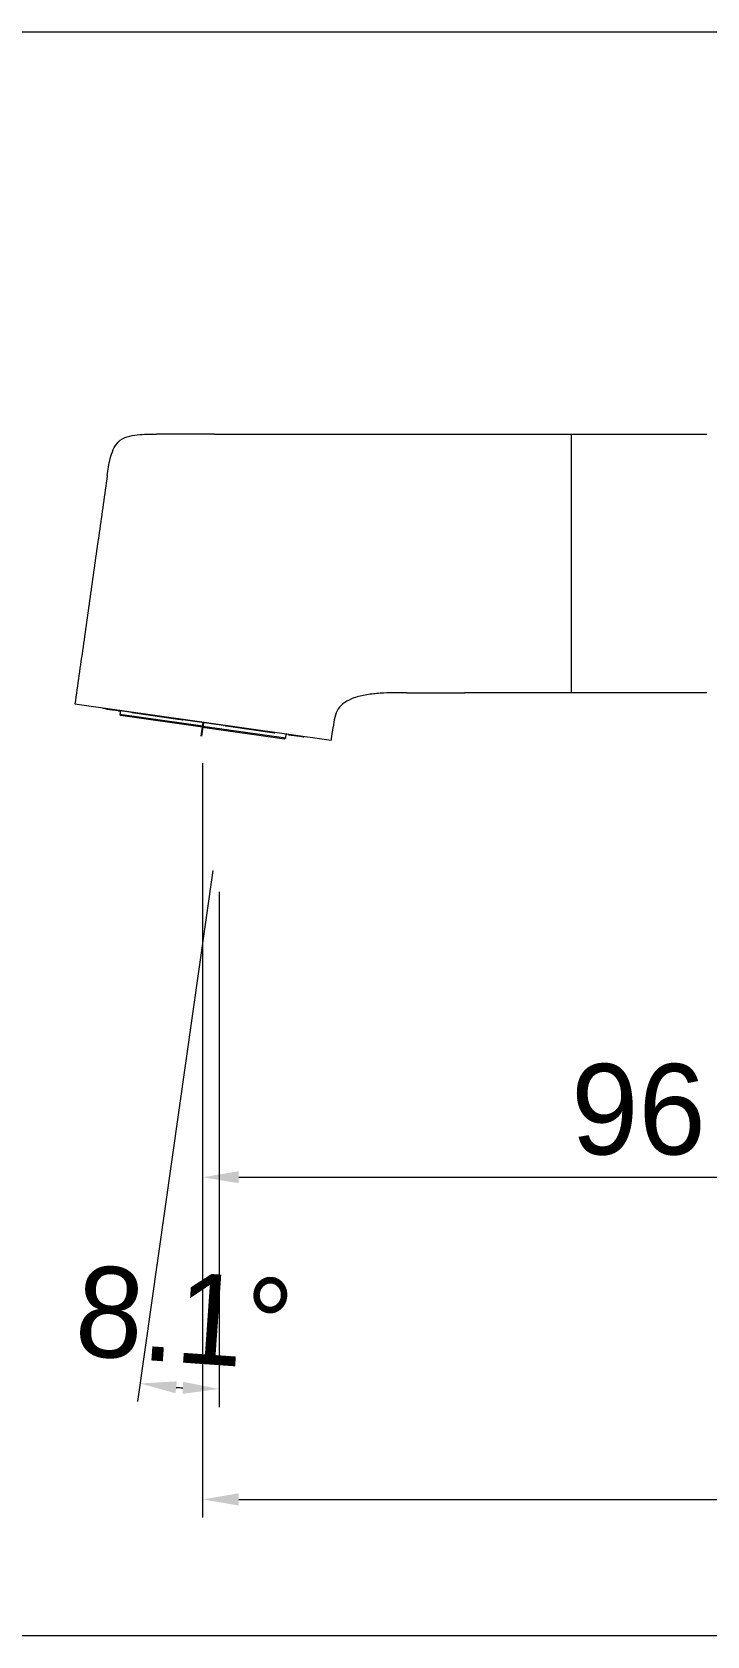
# Model space of a CAD drawing. Extents: x 6453 to 7582, y 0 to 827.
# Drawn here: x 7028.9 to 7103.5, y 102.2 to 279.5 of the extents above; entities that cross this region are included whole.
import ezdxf

# ---------------------------------------------------------------- set-up
doc = ezdxf.new("R2010")
doc.units = 0
doc.header["$LTSCALE"] = 30
doc.header["$MEASUREMENT"] = 0
doc.header["$PDMODE"] = 3
doc.header["$PDSIZE"] = -10
doc.layers.get('0').update_dxf_attribs({"linetype": 'CONTINUOUS'})
doc.layers.get('DEFPOINTS').update_dxf_attribs({"linetype": 'CONTINUOUS'})
doc.layers.add('1', color=7, linetype='CONTINUOUS')
doc.layers.add('치수선', color=7, linetype='CONTINUOUS', lineweight=20)
doc.styles.add('Daelim Dimension', font='')
doc.styles.get('Daelim Dimension').set_extended_font_data('나눔고딕')
doc.dimstyles.new('DEFAULT', dxfattribs={"dimscale": 2, "dimtxt": 2, "dimasz": 2, "dimexe": 0, "dimexo": 2, "dimgap": 1, "dimtad": 1, "dimdec": 1, "dimzin": 9, "dimdsep": 46, "dimtxsty": 'Daelim Dimension', "dimcen": 0.5, "dimclrd": 252, "dimclre": 252, "dimclrt": 3, "dimadec": 1, "dimazin": 0, "dimtfac": 1, "dimtdec": 1, "dimtix": 1, "dimtmove": 0, "dimatfit": 3, "dimfxl": 1, "dimtolj": 1, "dimtzin": 1, "dimlwd": 9, "dimlwe": 9, "dimarcsym": 0})

# ---------------------------------------------------------------- blocks, each defined once
blk = doc.blocks.new('*D50')
at = {"color": 5, "lineweight": 9, "ltscale": 0.5, "transparency": 16777216}
for p, q in [((7047.78, 198.67), (7047.78, 115.28)), ((7252.56, 152.94), (7252.56, 115.28)), ((7051.78, 117.28), (7248.56, 117.28))]:
    blk.add_line(p, q, dxfattribs=at)
at = {"color": 5, "ltscale": 0.5, "transparency": 16777216}
for points in [[(7051.78, 117.95), (7051.78, 116.61), (7047.78, 117.28)], [(7248.56, 117.95), (7248.56, 116.61), (7252.56, 117.28)]]:
    blk.add_solid(points, dxfattribs=at)
at = {"layer": 'DEFPOINTS', "color": 0, "ltscale": 0.5, "transparency": 16777216}
for p in [(7047.78, 202.67), (7252.56, 156.94), (7252.56, 117.28)]:
    blk.add_point(p, dxfattribs=at)
at = {"color": 7, "ltscale": 0.5, "transparency": 16777216, "insert": (7150.17, 124.72), "char_height": 10, "attachment_point": 5, "style": 'Daelim Dimension'}
blk.add_mtext('\\A1;205', dxfattribs=at)
blk = doc.blocks.new('*D51')
at = {"color": 5, "lineweight": 9, "ltscale": 0.5, "transparency": 16777216}
for p, q in [((7048.9, 186.81), (7040.6, 128.12)), ((7049.6, 184.46), (7049.6, 127.49))]:
    blk.add_line(p, q, dxfattribs=at)
blk.add_arc((7049.6, 191.76), 62.27, 265.6301, 266.3188, dxfattribs=at)
at = {"color": 5, "ltscale": 0.5, "transparency": 16777216}
for points in [[(7044.79, 129.01), (7044.93, 130.33), (7040.88, 130.1)], [(7045.63, 130.28), (7045.58, 128.95), (7049.6, 129.49)]]:
    blk.add_solid(points, dxfattribs=at)
at = {"layer": 'DEFPOINTS', "color": 0, "ltscale": 0.5, "transparency": 16777216}
for p in [(7049.6, 191.76), (7049.67, 192.25), (7049.46, 190.77), (7049.6, 188.46), (7043.78, 129.76)]:
    blk.add_point(p, dxfattribs=at)
at = {"color": 7, "ltscale": 0.5, "transparency": 16777216, "insert": (7045.77, 137.33), "char_height": 10, "attachment_point": 5, "rotation": 355.9744, "style": 'Daelim Dimension'}
blk.add_mtext('\\A1;8.1°', dxfattribs=at)
blk = doc.blocks.new('*D52')
at = {"color": 5, "lineweight": 9, "ltscale": 0.5, "transparency": 16777216}
for p, q in [((7047.78, 198.67), (7047.78, 150.9)), ((7144.07, 177.26), (7144.07, 150.9)), ((7051.78, 152.9), (7140.07, 152.9))]:
    blk.add_line(p, q, dxfattribs=at)
at = {"color": 5, "ltscale": 0.5, "transparency": 16777216}
for points in [[(7051.78, 153.57), (7051.78, 152.24), (7047.78, 152.9)], [(7140.07, 153.57), (7140.07, 152.24), (7144.07, 152.9)]]:
    blk.add_solid(points, dxfattribs=at)
at = {"layer": 'DEFPOINTS', "color": 0, "ltscale": 0.5, "transparency": 16777216}
for p in [(7047.78, 202.67), (7144.07, 181.26), (7144.07, 152.9)]:
    blk.add_point(p, dxfattribs=at)
at = {"color": 7, "ltscale": 0.5, "transparency": 16777216, "insert": (7095.93, 160.35), "char_height": 10, "attachment_point": 5, "style": 'Daelim Dimension'}
blk.add_mtext('\\A1;96', dxfattribs=at)

msp = doc.modelspace()

# ---------------------------------------------------------------- linework, layer by layer
at = {"color": 5, "lineweight": 9, "ltscale": 0.5}
msp.add_line((7200.82, 279.51), (6996.54, 279.51), dxfattribs=at)
at = {"ltscale": 0.5}
msp.add_line((7047.85, 203.16), (7047.64, 201.68), dxfattribs=at)
at = {"layer": '1', "color": 7, "linetype": 'Continuous', "lineweight": 18}
for p, q in [((7049.07, 235.06), (7088.49, 235.06)), ((7033.68, 205.23), (7062, 201.23)), ((7037.21, 204.67), (7036.81, 204.72)), ((7037.21, 204.67), (7036.81, 204.72)), ((7037.21, 204.67), (7036.81, 204.72)), ((7037.21, 204.67), (7036.81, 204.72)), ((7038.45, 204.49), (7037.21, 204.67)), ((7037.21, 204.67), (7038.45, 204.49)), ((7037.21, 204.67), (7038.45, 204.49)), ((7037.21, 204.67), (7038.45, 204.49)), ((7038.7, 204.46), (7038.64, 204.06)), ((7038.7, 204.46), (7038.64, 204.06)), ((7038.7, 204.46), (7038.64, 204.06)), ((7047.8, 202.77), (7038.64, 204.06)), ((7047.8, 202.77), (7038.64, 204.06)), ((7040, 204.27), (7038.69, 204.46)), ((7040, 204.27), (7038.69, 204.46)), ((7040, 204.27), (7038.69, 204.46)), ((7040, 204.27), (7038.69, 204.46)), ((7047.78, 202.67), (7038.72, 203.95)), ((7047.78, 202.67), (7038.72, 203.95)), ((7047.78, 202.67), (7038.72, 203.95)), ((7047.78, 202.67), (7038.72, 203.95)), ((7045.06, 203.56), (7040, 204.27)), ((7040, 204.27), (7045.06, 203.56)), ((7040, 204.27), (7045.06, 203.56)), ((7040, 204.27), (7045.06, 203.56)), ((7045.37, 203.51), (7045.06, 203.56)), ((7045.06, 203.56), (7045.37, 203.51)), ((7045.06, 203.56), (7045.37, 203.51)), ((7045.06, 203.56), (7045.37, 203.51)), ((7050.1, 202.84), (7045.61, 203.48)), ((7050.1, 202.84), (7045.61, 203.48)), ((7050.1, 202.84), (7045.61, 203.48)), ((7050.1, 202.84), (7045.61, 203.48)), ((7047.78, 202.67), (7056.84, 201.39)), ((7047.78, 202.67), (7056.84, 201.39)), ((7047.78, 202.67), (7056.84, 201.39)), ((7047.78, 202.67), (7056.84, 201.39)), ((7047.8, 202.77), (7056.96, 201.47)), ((7047.8, 202.77), (7056.96, 201.47)), ((7050.65, 202.77), (7050.33, 202.81)), ((7050.33, 202.81), (7050.65, 202.77)), ((7050.65, 202.77), (7050.33, 202.81)), ((7050.65, 202.77), (7050.33, 202.81)), ((7050.65, 202.77), (7055.71, 202.05)), ((7050.65, 202.77), (7055.71, 202.05)), ((7050.65, 202.77), (7055.71, 202.05)), ((7056.96, 201.47), (7057.01, 201.87)), ((7056.96, 201.47), (7057.01, 201.87)), ((7056.96, 201.47), (7057.01, 201.87)), ((7058.5, 201.66), (7057.26, 201.83)), ((7057.26, 201.83), (7058.5, 201.66)), ((7057.26, 201.83), (7058.5, 201.66)), ((7057.26, 201.83), (7058.5, 201.66)), ((7058.5, 201.66), (7058.89, 201.6)), ((7058.89, 201.6), (7058.5, 201.66)), ((7058.5, 201.66), (7058.89, 201.6)), ((7058.5, 201.66), (7058.89, 201.6))]:
    msp.add_line(p, q, dxfattribs=at)
at = {"layer": '1', "color": 7, "linetype": 'Continuous', "lineweight": 13}
for p, q in [((7038.64, 204.06), (7047.8, 202.77)), ((7038.64, 204.06), (7047.8, 202.77)), ((7047.8, 202.77), (7056.96, 201.47)), ((7047.8, 202.77), (7056.96, 201.47))]:
    msp.add_line(p, q, dxfattribs=at)
at = {"layer": '1', "color": 7, "linetype": 'Continuous', "lineweight": 18}
for centre, start, end in [((7036.83, 204.82), 191.2791, 261.9489), ((7036.83, 204.82), 191.2792, 261.949), ((7036.83, 204.82), 191.2792, 261.949), ((7038.74, 204.05), 171.9489, 261.9489), ((7038.74, 204.05), 171.9489, 261.9489), ((7038.74, 204.05), 171.9489, 261.9489), ((7040.02, 204.37), 191.2791, 261.9488), ((7040.02, 204.37), 191.2791, 261.9488), ((7040.02, 204.37), 191.2791, 261.9488), ((7055.72, 202.15), 261.9505, 332.6191), ((7055.72, 202.15), 261.9505, 270), ((7055.72, 202.15), 261.9505, 270), ((7055.72, 202.15), 270, 332.6191), ((7055.72, 202.15), 270, 332.6191), ((7056.86, 201.48), 261.9489, 351.9489), ((7056.86, 201.48), 261.9489, 351.9489), ((7056.86, 201.48), 261.9489, 351.9489), ((7058.91, 201.7), 261.9487, 332.6184), ((7058.91, 201.7), 261.9485, 332.6183), ((7058.91, 201.7), 261.9485, 332.6183)]:
    msp.add_arc(centre, 0.1, start, end, dxfattribs=at)
for centre, major_axis, ratio, start_param, end_param in [((7037.22, 204.77), (0.014, 0.099), 0.964386, 1.908171, 3.141597), ((7037.22, 204.77), (0.014, 0.099), 0.964386, 1.908171, 3.141597), ((7037.22, 204.77), (-0.014, -0.099), 0.273132, 0, 1.23342), ((7037.22, 204.77), (0.014, 0.099), 0.273132, 3.141593, 4.375013), ((7038.46, 204.59), (0.014, 0.099), 0.273137, 3.141593, 4.375011), ((7038.46, 204.59), (-0.014, -0.099), 0.273137, 0, 1.233418), ((7038.7, 204.56), (-0.014, -0.099), 0.955632, 5.04976, 6.281205), ((7038.7, 204.56), (-0.014, -0.099), 0.955632, 5.049727, 6.281205), ((7038.7, 204.56), (-0.014, -0.099), 0.955632, 5.049727, 6.281205), ((7040.02, 204.37), (0.014, 0.099), 0.711255, 1.908165, 3.141553), ((7040.02, 204.37), (-0.014, -0.099), 0.711255, 5.049757, 6.283146), ((7045.07, 203.66), (-0.014, -0.099), 0.253132, 5.04977, 6.283067), ((7045.07, 203.66), (0.014, 0.099), 0.253132, 1.908177, 3.141474), ((7045.07, 203.66), (0.014, 0.099), 0.969692, 3.141593, 4.375011), ((7045.07, 203.66), (-0.014, -0.099), 0.969692, 0, 1.233418), ((7045.39, 203.61), (-0.014, -0.099), 0.969663, 0, 1.23342), ((7045.39, 203.61), (0.014, 0.099), 0.969663, 3.141593, 4.375013), ((7045.63, 203.58), (0.014, 0.099), 0.222763, 1.908166, 3.139465), ((7045.63, 203.58), (-0.014, -0.099), 0.222763, 5.049756, 6.281058), ((7045.63, 203.58), (0.014, 0.099), 0.222763, 1.908166, 3.139465), ((7050.11, 202.94), (0.014, 0.099), 0.223003, 3.144029, 4.375017), ((7050.11, 202.94), (0.014, 0.099), 0.223003, 3.144029, 4.375017), ((7050.11, 202.94), (0.014, 0.099), 0.223003, 3.144029, 4.375017), ((7050.11, 202.94), (-0.014, -0.099), 0.223003, 0.002437, 1.233424), ((7050.35, 202.91), (0.014, 0.099), 0.969663, 1.908172, 3.141593), ((7050.35, 202.91), (0.014, 0.099), 0.969663, 1.908172, 3.141593), ((7050.66, 202.87), (-0.014, -0.099), 0.969338, 5.049746, 6.283186), ((7050.66, 202.87), (0.014, 0.099), 0.969338, 1.908174, 3.141594), ((7050.66, 202.87), (-0.014, -0.099), 0.969338, 5.049746, 6.283186), ((7050.66, 202.87), (-0.014, -0.099), 0.969338, 5.049746, 6.283186), ((7050.66, 202.87), (-0.014, -0.099), 0.25312, 6.28186, 7.516611), ((7050.66, 202.87), (0.014, 0.099), 0.25312, 3.140268, 4.375018), ((7055.72, 202.15), (-0.014, -0.099), 0.711255, 0.000021, 1.233424), ((7055.72, 202.15), (0.014, 0.099), 0.711255, 3.141613, 4.375017), ((7057.03, 201.96), (-0.014, -0.099), 0.955714, 0.002393, 1.233416), ((7057.03, 201.96), (-0.014, -0.099), 0.955714, 0.002393, 1.233416), ((7057.03, 201.96), (0.014, 0.099), 0.955714, 3.143986, 4.375009), ((7057.03, 201.96), (-0.014, -0.099), 0.955714, 0.002393, 1.233416), ((7057.28, 201.93), (0.014, 0.099), 0.273137, 1.908175, 3.141593), ((7057.28, 201.93), (0.014, 0.099), 0.273137, 1.908175, 3.141593), ((7058.51, 201.76), (-0.014, -0.099), 0.273118, 5.049769, 6.283185), ((7058.51, 201.76), (0.014, 0.099), 0.273118, 1.908176, 3.141593), ((7058.51, 201.76), (0.014, 0.099), 0.964386, 3.141574, 4.375011), ((7058.51, 201.76), (-0.014, -0.099), 0.964386, 6.283166, 7.516603)]:
    msp.add_ellipse(centre, major_axis=major_axis, ratio=ratio, start_param=start_param, end_param=end_param, dxfattribs=at)
at = {"layer": '1', "color": 7, "linetype": 'Continuous', "lineweight": 13}
for centre, major_axis, ratio, start_param, end_param in [((7037.22, 204.77), (0.014, 0.099), 0.964386, 1.908171, 3.141597), ((7037.22, 204.77), (0.014, 0.099), 0.964386, 1.908171, 3.141597), ((7037.22, 204.77), (-0.014, -0.099), 0.273132, 0, 1.23342), ((7037.22, 204.77), (-0.014, -0.099), 0.273132, 0, 1.23342), ((7038.46, 204.59), (0.014, 0.099), 0.273137, 3.141593, 4.375011), ((7038.46, 204.59), (0.014, 0.099), 0.273137, 3.141593, 4.375011), ((7040.02, 204.37), (0.014, 0.099), 0.711255, 1.908165, 3.141553), ((7040.02, 204.37), (0.014, 0.099), 0.711255, 1.908165, 3.141553), ((7045.07, 203.66), (0.014, 0.099), 0.253132, 1.908177, 3.141474), ((7045.07, 203.66), (0.014, 0.099), 0.253132, 1.908177, 3.141474), ((7045.07, 203.66), (0.014, 0.099), 0.969692, 3.141593, 4.375011), ((7045.07, 203.66), (0.014, 0.099), 0.969692, 3.141593, 4.375011), ((7045.39, 203.61), (0.014, 0.099), 0.969663, 3.141593, 4.375013), ((7045.39, 203.61), (0.014, 0.099), 0.969663, 3.141593, 4.375013), ((7050.35, 202.91), (0.014, 0.099), 0.969663, 1.908172, 3.141593), ((7050.35, 202.91), (0.014, 0.099), 0.969663, 1.908172, 3.141593), ((7050.66, 202.87), (0.014, 0.099), 0.25312, 3.140268, 4.375018), ((7050.66, 202.87), (0.014, 0.099), 0.25312, 3.140268, 4.375018), ((7055.72, 202.15), (-0.014, -0.099), 0.711255, 0.000021, 1.233424), ((7055.72, 202.15), (-0.014, -0.099), 0.711255, 0.000021, 1.233424), ((7057.28, 201.93), (0.014, 0.099), 0.273137, 1.908175, 3.141593), ((7057.28, 201.93), (0.014, 0.099), 0.273137, 1.908175, 3.141593), ((7058.51, 201.76), (-0.014, -0.099), 0.273118, 5.049769, 6.283185), ((7058.51, 201.76), (-0.014, -0.099), 0.273118, 5.049769, 6.283185), ((7058.51, 201.76), (-0.014, -0.099), 0.964386, 6.283166, 7.516603), ((7058.51, 201.76), (-0.014, -0.099), 0.964386, 6.283166, 7.516603)]:
    msp.add_ellipse(centre, major_axis=major_axis, ratio=ratio, start_param=start_param, end_param=end_param, dxfattribs=at)
at = {"layer": '1', "color": 7, "linetype": 'Continuous', "lineweight": 18}
for points, knots in [([(7037.25, 230.48), (7037.29, 230.8), (7037.38, 231.42), (7037.57, 232.37), (7037.88, 233.36), (7038.45, 234.32), (7039.45, 234.84), (7040.94, 235.06), (7041.99, 235.06), (7042.69, 235.06)], [0, 0, 0, 0, 0.11271, 0.22542, 0.33813, 0.45084, 0.58813, 0.72542, 1, 1, 1, 1]), ([(7049.07, 235.06), (7049.04, 235.06), (7049, 235.06), (7048.92, 235.06), (7048.8, 235.06), (7048.6, 235.06), (7048.3, 235.06), (7048, 235.06), (7047.67, 235.06), (7047.01, 235.06), (7046.1, 235.06), (7045.2, 235.06), (7044.67, 235.06), (7044.27, 235.06), (7043.91, 235.06), (7043.36, 235.06), (7042.86, 235.06), (7042.74, 235.06), (7042.69, 235.06)], [0, 0, 0, 0, 0.0625, 0.09375, 0.125, 0.1875, 0.25, 0.28125, 0.3125, 0.375, 0.5, 0.5625, 0.625, 0.65625, 0.6875, 0.75, 0.875, 1, 1, 1, 1]), ([(7070.32, 206.46), (7069.34, 206.46), (7067.9, 206.47), (7065.9, 206.28), (7064.56, 205.96), (7063.44, 205.41), (7062.71, 204.72), (7062.36, 203.78), (7062.25, 203.03), (7062.2, 202.65)], [0, 0, 0, 0, 0.27458, 0.41187, 0.549161, 0.66187, 0.77458, 0.88729, 1, 1, 1, 1]), ([(7070.32, 206.46), (7070.37, 206.46), (7070.49, 206.46), (7071.04, 206.46), (7071.87, 206.46), (7073.14, 206.46), (7074.56, 206.46), (7075.67, 206.46), (7076.25, 206.46), (7076.57, 206.46), (7076.66, 206.46), (7076.7, 206.46)], [0, 0, 0, 0, 0.125, 0.25, 0.34375, 0.4375, 0.625, 0.71875, 0.8125, 0.90625, 1, 1, 1, 1])]:
    msp.add_open_spline(points, degree=3, knots=knots, dxfattribs=at)
for points, degree in [([(7088.49, 235.06), (7103.49, 235.06)], 1), ([(7037.25, 230.48), (7033.68, 205.23)], 1), ([(7088.49, 206.46), (7076.7, 206.46)], 1), ([(7103.49, 206.46), (7088.49, 206.46)], 1), ([(7038.45, 204.49), (7038.47, 204.49), (7038.51, 204.48), (7038.57, 204.48), (7038.62, 204.47), (7038.67, 204.46), (7038.68, 204.46), (7038.69, 204.46)], 3), ([(7038.45, 204.49), (7038.47, 204.49), (7038.51, 204.48), (7038.57, 204.48), (7038.62, 204.47), (7038.67, 204.46), (7038.68, 204.46), (7038.69, 204.46)], 3), ([(7045.37, 203.51), (7045.38, 203.51), (7045.39, 203.51), (7045.44, 203.5), (7045.49, 203.5), (7045.55, 203.49), (7045.59, 203.48), (7045.61, 203.48)], 3), ([(7045.37, 203.51), (7045.38, 203.51), (7045.39, 203.51), (7045.44, 203.5), (7045.49, 203.5), (7045.55, 203.49), (7045.59, 203.48), (7045.61, 203.48)], 3), ([(7062, 201.23), (7062.2, 202.65)], 1)]:
    msp.add_open_spline(points, degree=degree, dxfattribs=at)
at = {"layer": '1', "color": 7, "linetype": 'Continuous', "lineweight": 13}
msp.add_open_spline([(7088.49, 235.06), (7088.49, 235.06), (7088.49, 235.04), (7088.49, 234.95), (7088.49, 234.88), (7088.49, 234.7), (7088.49, 234.58), (7088.49, 234.31), (7088.49, 234.15), (7088.49, 233.8), (7088.49, 233.6), (7088.49, 233.15), (7088.49, 232.91), (7088.49, 232.39), (7088.49, 232.11), (7088.49, 231.52), (7088.49, 231.21), (7088.49, 230.54), (7088.49, 230.2), (7088.49, 229.47), (7088.49, 229.1), (7088.49, 228.32), (7088.49, 227.92), (7088.49, 227.09), (7088.49, 226.67), (7088.49, 225.8), (7088.49, 225.36), (7088.49, 224.47), (7088.49, 224.01), (7088.49, 223.09), (7088.49, 222.63), (7088.49, 221.7), (7088.49, 221.23), (7088.49, 220.3), (7088.49, 219.83), (7088.49, 218.9), (7088.49, 218.43), (7088.49, 217.51), (7088.49, 217.06), (7088.49, 216.16), (7088.49, 215.72), (7088.49, 214.86), (7088.49, 214.43), (7088.49, 213.61), (7088.49, 213.21), (7088.49, 212.43), (7088.49, 212.05), (7088.49, 211.33), (7088.49, 210.98), (7088.49, 210.32), (7088.49, 210.01), (7088.49, 209.41), (7088.49, 209.13), (7088.49, 208.61), (7088.49, 208.37), (7088.49, 207.93), (7088.49, 207.73), (7088.49, 207.37), (7088.49, 207.21), (7088.49, 206.94), (7088.49, 206.83), (7088.49, 206.65), (7088.49, 206.58), (7088.49, 206.49), (7088.49, 206.46), (7088.49, 206.46)], degree=3, knots=[0, 0, 0, 0, 0.031292, 0.031292, 0.062541, 0.062541, 0.09379, 0.09379, 0.125038, 0.125038, 0.156287, 0.156287, 0.187536, 0.187536, 0.218784, 0.218784, 0.250033, 0.250033, 0.281282, 0.281282, 0.31253, 0.31253, 0.343779, 0.343779, 0.375027, 0.375027, 0.406276, 0.406276, 0.437525, 0.437525, 0.468773, 0.468773, 0.500022, 0.500022, 0.531271, 0.531271, 0.562519, 0.562519, 0.593768, 0.593768, 0.625016, 0.625016, 0.656265, 0.656265, 0.687514, 0.687514, 0.718762, 0.718762, 0.750011, 0.750011, 0.78126, 0.78126, 0.812508, 0.812508, 0.843757, 0.843757, 0.875005, 0.875005, 0.906254, 0.906254, 0.937503, 0.937503, 0.968751, 0.968751, 1, 1, 1, 1], dxfattribs=at)
msp.add_open_spline([(7037.32, 230.41), (7037.32, 230.4), (7037.32, 230.4), (7037.33, 230.4)], degree=3, dxfattribs=at)
at = {"layer": '치수선'}
msp.add_line((7252.56, 102.19), (6553.01, 102.19), dxfattribs=at)

# ---------------------------------------------------------------- dimensions: what is measured, and where the dimension line sits
at = {"color": 5, "ltscale": 0.5}
for base, p2, picture, middle in [((7252.56, 117.28), (7252.56, 156.94), '*D50', (7150.17, 124.72)), ((7144.07, 152.9), (7144.07, 181.26), '*D52', (7095.93, 160.35))]:
    dim = msp.add_linear_dim(base=base, p1=(7047.78, 202.67), p2=p2, dimstyle='DEFAULT', override={"dimtxt": 5, "dimexe": 1, "dimdec": 0, "dimclrd": 5, "dimclre": 5, "dimclrt": 7}, dxfattribs=at)
    dim.commit()
    dim.dimension.update_dxf_attribs({"geometry": picture, "text_midpoint": middle})
dim = msp.add_angular_dim_2l(base=(7043.78, 129.76), line1=((7049.6, 191.76), (7049.6, 188.46)), line2=((7049.67, 192.25), (7049.46, 190.77)), dimstyle='DEFAULT', override={"dimtxt": 5, "dimexe": 1, "dimdec": 0, "dimclrd": 5, "dimclre": 5, "dimclrt": 7}, dxfattribs=at)
dim.commit()
dim.dimension.update_dxf_attribs({"geometry": '*D51', "text_midpoint": (7045.77, 137.33)})

doc.saveas('drawing.dxf')
